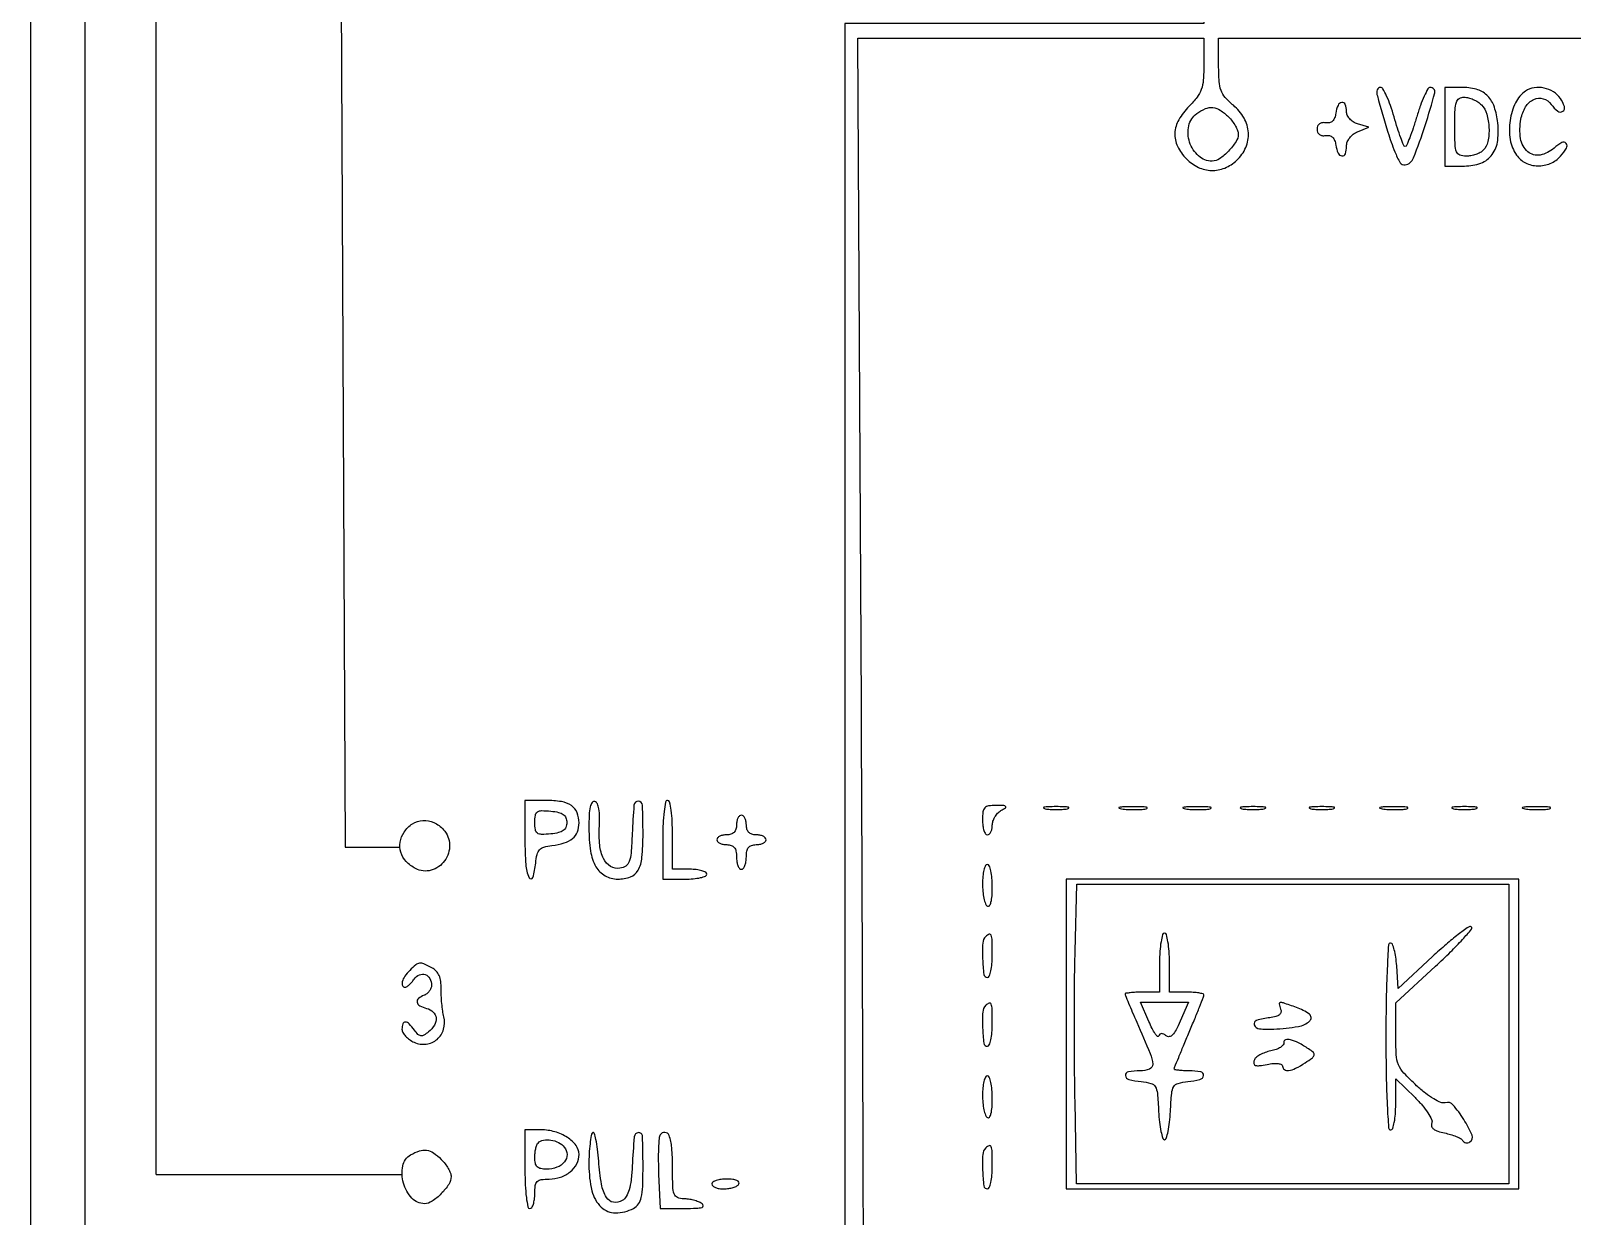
# Model space of a CAD drawing. Header units: millimetres. Extents: x 42961 to 43381, y 28224 to 28521.
# Drawn here: x 43018.26 to 43046.4, y 28351.13 to 28372.78 of the extents above; entities that cross this region are included whole.
import ezdxf

# ---------------------------------------------------------------- set-up
doc = ezdxf.new("R2010")
doc.units = ezdxf.units.MM

msp = doc.modelspace()

# ---------------------------------------------------------------- linework, layer by layer
at = {"color": 30}
for p, q in [((43018.259, 28341.025), (43018.259, 28389.854)), ((43019.254, 28346.795), (43019.254, 28387.748)), ((43020.548, 28351.895), (43020.548, 28385.97)), ((43023.879, 28382.049), (43023.999, 28357.873))]:
    msp.add_line(p, q, dxfattribs=at)
for p, q in [((43023.999, 28357.873), (43024.996, 28357.873)), ((43020.548, 28351.895), (43025.037, 28351.895))]:
    msp.add_line(p, q)
for points in [[(43039.611, 28375.1), (43039.404, 28374.925, 0.084536), (43039.201, 28374.686, 0.134286), (43039.131, 28374.428, 0.129644), (43039.2, 28374.164, 0.07608), (43039.404, 28373.906, -0.033131), (43039.539, 28373.762, -0.069335), (43039.619, 28373.631, -0.069397), (43039.66, 28373.483, -0.033242), (43039.673, 28373.286), (43039.673, 28372.918), (43036.395, 28372.918), (43033.117, 28372.918), (43033.117, 28347.157), (43033.118, 28321.396), (43049.972, 28321.336, 0.000121), (43056.895, 28321.314, 0.000124), (43063.76, 28321.294, 0.00012), (43069.717, 28321.28, 0.000523)], [(43033.467, 28347.953, 0.000212), (43033.445, 28354.834, 0.000386), (43033.421, 28360.457), (43033.359, 28372.649), (43036.516, 28372.649), (43039.673, 28372.649), (43039.673, 28372.162, -0.01903), (43039.663, 28371.886, -0.066609), (43039.626, 28371.713, -0.078121), (43039.548, 28371.57, -0.03286), (43039.404, 28371.405, 0.066673), (43039.215, 28371.158, 0.117579), (43039.143, 28370.913, 0.126256), (43039.192, 28370.674, 0.083687), (43039.355, 28370.444, 0.084831), (43039.573, 28370.29, 0.105261), (43039.814, 28370.232, 0.106723), (43040.055, 28370.277, 0.089309), (43040.274, 28370.419, 0.10196), (43040.439, 28370.653, 0.118413), (43040.486, 28370.921, 0.113931), (43040.406, 28371.189, 0.089296), (43040.212, 28371.423, -0.036438), (43040.064, 28371.567, -0.092878), (43039.987, 28371.695, -0.072606), (43039.952, 28371.86, -0.01631), (43039.943, 28372.149), (43039.943, 28372.649), (43053.679, 28372.649)]]:
    msp.add_lwpolyline(points, format="xyb")
for points in [[(43042.84, 28371.593, 0.004337), (43043.033, 28370.932, 0.022624), (43043.159, 28370.574, 0.039482), (43043.258, 28370.374, 0.315165), (43043.347, 28370.334, 0.256783), (43043.501, 28370.462, 0.015024), (43043.714, 28371.056, 0.015046), (43043.887, 28371.648, 0.490748), (43043.807, 28371.751, 0.272856), (43043.764, 28371.725, 0.018211), (43043.697, 28371.592, 0.022204), (43043.626, 28371.418, 0.014464), (43043.559, 28371.212, -0.008416), (43043.494, 28371.005, -0.013414), (43043.431, 28370.831, -0.007231), (43043.374, 28370.69, -0.30015), (43043.348, 28370.673, -0.305026), (43043.322, 28370.69, -0.007364), (43043.267, 28370.831, -0.013575), (43043.207, 28371.005, -0.008497), (43043.145, 28371.212, 0.016127), (43043.081, 28371.418, 0.024577), (43043.01, 28371.592, 0.021646), (43042.942, 28371.724, 0.26877), (43042.896, 28371.751, 0.177663), (43042.861, 28371.738, 0.132668), (43042.838, 28371.704, 0.095674), (43042.83, 28371.654, 0.058385)], [(43044.074, 28371.032), (43044.074, 28370.314), (43044.431, 28370.314, 0.089563), (43044.732, 28370.368, 0.147205), (43044.937, 28370.523, 0.129408), (43045.038, 28370.783, 0.061938), (43045.035, 28371.143, 0.056844), (43044.964, 28371.424, 0.117761), (43044.838, 28371.61, 0.122195), (43044.645, 28371.716, 0.063856), (43044.371, 28371.751), (43044.074, 28371.751)], [(43045.547, 28371.682, 0.133139), (43045.361, 28371.469, 0.07814), (43045.262, 28371.145, 0.076195), (43045.266, 28370.796, 0.11235), (43045.381, 28370.513, 0.125725), (43045.546, 28370.372, 0.109266), (43045.767, 28370.317, 0.105564), (43045.997, 28370.361, 0.110119), (43046.185, 28370.494, 0.05132), (43046.292, 28370.64, 0.31123), (43046.286, 28370.728, 0.366865), (43046.207, 28370.744, 0.055917), (43046.066, 28370.642, -0.135726), (43045.812, 28370.515, -0.23268), (43045.588, 28370.575, -0.176317), (43045.455, 28370.815, -0.085119), (43045.461, 28371.171, -0.090165), (43045.547, 28371.395, -0.145252), (43045.697, 28371.531, -0.190194), (43045.867, 28371.544, -0.160435), (43046.015, 28371.438, 0.071439), (43046.133, 28371.317, 0.321417), (43046.226, 28371.314, 0.337005), (43046.256, 28371.4, 0.073081), (43046.181, 28371.549, 0.100152), (43046.054, 28371.67, 0.088711), (43045.884, 28371.738, 0.090315), (43045.704, 28371.743, 0.109191)], [(43040.122, 28371.212, -0.033666), (43040.191, 28371.133, -0.032922), (43040.249, 28371.045, -0.034745), (43040.29, 28370.962, -0.095343), (43040.302, 28370.897, -0.146868), (43040.26, 28370.759, -0.046137), (43040.124, 28370.588, -0.045999), (43039.959, 28370.446, -0.156051), (43039.825, 28370.403, -0.18424), (43039.577, 28370.498, -0.133154), (43039.413, 28370.749, -0.132774), (43039.399, 28371.049, -0.182983), (43039.544, 28371.272, -0.057513), (43039.703, 28371.362, -0.127089), (43039.839, 28371.382, -0.121178), (43039.972, 28371.334, -0.049782)], [(43042.082, 28371.279, -0.05463), (43042.06, 28371.192, -0.114034), (43042.021, 28371.134, -0.136537), (43041.966, 28371.105, -0.095489), (43041.896, 28371.103, 0.07752), (43041.832, 28371.104, 0.124013), (43041.782, 28371.084, 0.134741), (43041.75, 28371.043, 0.099935), (43041.739, 28370.987, 0.099935), (43041.75, 28370.931, 0.134741), (43041.782, 28370.891, 0.124013), (43041.832, 28370.87, 0.07752), (43041.896, 28370.871, -0.095489), (43041.966, 28370.869, -0.136537), (43042.021, 28370.84, -0.114034), (43042.06, 28370.782, -0.05463), (43042.082, 28370.695, 0.065928), (43042.123, 28370.55, 0.273219), (43042.193, 28370.498, 0.353012), (43042.256, 28370.539, 0.07839), (43042.278, 28370.676, -0.093249), (43042.292, 28370.754, -0.070074), (43042.335, 28370.83, -0.066325), (43042.4, 28370.895, -0.066907), (43042.48, 28370.941), (43042.682, 28371.023), (43042.48, 28371.083, -0.067128), (43042.4, 28371.119, -0.072989), (43042.335, 28371.174, -0.078959), (43042.292, 28371.241, -0.102252), (43042.278, 28371.312, 0.086744), (43042.255, 28371.44, 0.362558), (43042.193, 28371.477, 0.253566), (43042.122, 28371.421, 0.067553)], [(43044.741, 28371.43, -0.129336), (43044.838, 28371.263, -0.057735), (43044.878, 28371.011, -0.05807), (43044.859, 28370.76, -0.1495), (43044.775, 28370.601, -0.075503), (43044.718, 28370.56, -0.038434), (43044.638, 28370.525, -0.037078), (43044.547, 28370.501, -0.045545), (43044.46, 28370.493, -0.090335), (43044.345, 28370.514, -0.214287), (43044.285, 28370.574, -0.084003), (43044.259, 28370.704, -0.007708), (43044.254, 28371.032, -0.00868), (43044.259, 28371.339, -0.06918), (43044.283, 28371.479, -0.180483), (43044.336, 28371.546, -0.137241), (43044.427, 28371.571, -0.066533), (43044.503, 28371.561, -0.039086), (43044.591, 28371.53, -0.038394), (43044.674, 28371.484, -0.052522)], [(43027.279, 28358.009, 0.017302), (43027.295, 28357.556, 0.090804), (43027.356, 28357.315, 0.689804), (43027.424, 28357.32, 0.049702), (43027.476, 28357.583, -0.032453), (43027.501, 28357.742, -0.130653), (43027.547, 28357.828, -0.139876), (43027.627, 28357.877, -0.039268), (43027.773, 28357.905, 0.04508), (43027.997, 28357.951, 0.100904), (43028.149, 28358.033, 0.125996), (43028.236, 28358.154, 0.093937), (43028.267, 28358.317, 0.096852), (43028.231, 28358.504, 0.147357), (43028.127, 28358.632, 0.10995), (43027.944, 28358.705, 0.040355), (43027.665, 28358.728), (43027.279, 28358.728)], [(43028.447, 28358.217, 0.036747), (43028.477, 28357.802, 0.092728), (43028.575, 28357.517, 0.135945), (43028.742, 28357.352, 0.129098), (43028.973, 28357.291, 0.088412), (43029.205, 28357.332, 0.178948), (43029.345, 28357.452, 0.106407), (43029.416, 28357.684, 0.021437), (43029.435, 28358.117, 0.010056), (43029.424, 28358.639, 0.395908), (43029.349, 28358.713, 0.396363), (43029.27, 28358.642, 0.010058), (43029.237, 28358.122, -0.007923), (43029.216, 28357.767, -0.06561), (43029.183, 28357.61, -0.159645), (43029.121, 28357.529, -0.115159), (43029.014, 28357.488, -0.175227), (43028.842, 28357.523, -0.142013), (43028.715, 28357.664, -0.089822), (43028.645, 28357.912, -0.039311), (43028.639, 28358.256, 0.019263), (43028.643, 28358.435, 0.041886), (43028.63, 28358.572, 0.058039), (43028.601, 28358.666, 0.211596), (43028.556, 28358.707, 0.335815), (43028.507, 28358.69, 0.094786), (43028.472, 28358.611, 0.043309), (43028.452, 28358.46, 0.011369)], [(43029.794, 28358.009), (43029.794, 28357.291), (43030.198, 28357.291, 0.020945), (43030.353, 28357.297, 0.033738), (43030.484, 28357.317, 0.036969), (43030.578, 28357.346, 0.31052), (43030.602, 28357.381, 0.277684), (43030.581, 28357.415, 0.052312), (43030.51, 28357.444, 0.042582), (43030.408, 28357.464, 0.027026), (43030.288, 28357.471), (43029.974, 28357.471), (43029.974, 28358.099, 0.01259), (43029.967, 28358.347, 0.022889), (43029.948, 28358.548, 0.020168), (43029.92, 28358.699, 0.350432), (43029.884, 28358.728, 0.358912), (43029.847, 28358.697, 0.01702), (43029.819, 28358.526, 0.020476), (43029.8, 28358.297, 0.010616)], [(43028.043, 28358.324, -0.091927), (43028.026, 28358.236, -0.147433), (43027.98, 28358.177, -0.101271), (43027.894, 28358.139, -0.029703), (43027.751, 28358.116, -0.021526), (43027.582, 28358.107, -0.158465), (43027.506, 28358.131, -0.202403), (43027.469, 28358.192, -0.038362), (43027.459, 28358.324, -0.038362), (43027.469, 28358.456, -0.202403), (43027.506, 28358.517, -0.158465), (43027.582, 28358.541, -0.021526), (43027.751, 28358.532, -0.029703), (43027.894, 28358.509, -0.101271), (43027.98, 28358.471, -0.147433), (43028.026, 28358.411, -0.091927)], [(43031.141, 28358.279, -0.072254), (43031.13, 28358.201, -0.124864), (43031.096, 28358.144, -0.124864), (43031.04, 28358.111, -0.072254), (43030.962, 28358.099, 0.048028), (43030.893, 28358.093, 0.068025), (43030.835, 28358.073, 0.088204), (43030.796, 28358.044, 0.191087), (43030.782, 28358.009, 0.191087), (43030.796, 28357.975, 0.088204), (43030.835, 28357.946, 0.068025), (43030.893, 28357.926, 0.048028), (43030.962, 28357.92, -0.07578), (43031.046, 28357.907, -0.149477), (43031.101, 28357.869, -0.124434), (43031.132, 28357.801, -0.044917), (43031.141, 28357.695, 0.038131), (43031.148, 28357.609, 0.057076), (43031.168, 28357.537, 0.074992), (43031.197, 28357.487, 0.226478), (43031.231, 28357.471, 0.226478), (43031.265, 28357.487, 0.074992), (43031.294, 28357.537, 0.057076), (43031.314, 28357.609, 0.038131), (43031.321, 28357.695, -0.044917), (43031.33, 28357.801, -0.124434), (43031.361, 28357.869, -0.149477), (43031.416, 28357.907, -0.07578), (43031.5, 28357.92, 0.048028), (43031.569, 28357.926, 0.068025), (43031.627, 28357.946, 0.088204), (43031.666, 28357.975, 0.191087), (43031.68, 28358.009, 0.191087), (43031.666, 28358.044, 0.088204), (43031.627, 28358.073, 0.068025), (43031.569, 28358.093, 0.048028), (43031.5, 28358.099, -0.072254), (43031.422, 28358.111, -0.124864), (43031.366, 28358.144, -0.124864), (43031.332, 28358.201, -0.072254), (43031.321, 28358.279, 0.048028), (43031.314, 28358.348, 0.068025), (43031.294, 28358.406, 0.088204), (43031.265, 28358.445, 0.191087), (43031.231, 28358.459, 0.191087), (43031.197, 28358.445, 0.088204), (43031.168, 28358.406, 0.068025), (43031.148, 28358.348, 0.048028)], [(43035.632, 28358.369, 0.031626), (43035.638, 28358.266, 0.048861), (43035.658, 28358.178, 0.06271), (43035.687, 28358.118, 0.254951), (43035.722, 28358.099, 0.187159), (43035.756, 28358.113, 0.089471), (43035.785, 28358.151, 0.069297), (43035.805, 28358.207, 0.049301), (43035.811, 28358.274, -0.07832), (43035.823, 28358.348, -0.055025), (43035.858, 28358.425, -0.054601), (43035.908, 28358.493, -0.0733), (43035.969, 28358.541, 0.018559), (43036.051, 28358.593, 0.461747), (43036.053, 28358.617, 0.19488), (43036.02, 28358.632, 0.007178), (43035.879, 28358.635, 0.037388), (43035.743, 28358.627, 0.173034), (43035.675, 28358.591, 0.158172), (43035.641, 28358.518, 0.029893)], [(43036.777, 28358.575, 0.029693), (43036.869, 28358.563, 0.017887), (43036.979, 28358.559, 0.017887), (43037.089, 28358.563, 0.029693), (43037.181, 28358.575, 0.142433), (43037.209, 28358.589, 0.611425), (43037.205, 28358.602, 0.039503), (43037.124, 28358.611, 0.008087), (43036.979, 28358.614, 0.008087), (43036.834, 28358.611, 0.039503), (43036.753, 28358.602, 0.611425), (43036.749, 28358.589, 0.142433)], [(43038.17, 28358.574, 0.022548), (43038.28, 28358.562, 0.015659), (43038.404, 28358.559, 0.015827), (43038.525, 28358.563, 0.031163), (43038.619, 28358.575, 0.248898), (43038.636, 28358.589, 0.49082), (43038.629, 28358.602, 0.030832), (43038.532, 28358.611, 0.00738), (43038.371, 28358.612, 0.006817), (43038.21, 28358.61, 0.040183), (43038.127, 28358.601, 0.720633), (43038.125, 28358.588, 0.075924)], [(43039.338, 28358.574, 0.022548), (43039.447, 28358.562, 0.015659), (43039.572, 28358.559, 0.015827), (43039.692, 28358.563, 0.031163), (43039.787, 28358.575, 0.248898), (43039.804, 28358.589, 0.49082), (43039.797, 28358.602, 0.030832), (43039.7, 28358.611, 0.00738), (43039.539, 28358.612, 0.006817), (43039.378, 28358.61, 0.040183), (43039.294, 28358.601, 0.720633), (43039.293, 28358.588, 0.075924)], [(43040.369, 28358.575, 0.029693), (43040.461, 28358.563, 0.017887), (43040.571, 28358.559, 0.017887), (43040.681, 28358.563, 0.029693), (43040.773, 28358.575, 0.142433), (43040.801, 28358.589, 0.611425), (43040.797, 28358.602, 0.039503), (43040.716, 28358.611, 0.008087), (43040.571, 28358.614, 0.008087), (43040.427, 28358.611, 0.039503), (43040.345, 28358.602, 0.611425), (43040.341, 28358.589, 0.142433)], [(43041.627, 28358.575, 0.029693), (43041.719, 28358.563, 0.017887), (43041.829, 28358.559, 0.017887), (43041.939, 28358.563, 0.029693), (43042.031, 28358.575, 0.142433), (43042.059, 28358.589, 0.611425), (43042.055, 28358.602, 0.039503), (43041.973, 28358.611, 0.008087), (43041.829, 28358.614, 0.008087), (43041.684, 28358.611, 0.039503), (43041.603, 28358.602, 0.611425), (43041.599, 28358.589, 0.142433)], [(43042.93, 28358.574, 0.022548), (43043.04, 28358.562, 0.015659), (43043.164, 28358.559, 0.015827), (43043.285, 28358.563, 0.031163), (43043.379, 28358.575, 0.248898), (43043.396, 28358.589, 0.49082), (43043.389, 28358.602, 0.030832), (43043.292, 28358.611, 0.00738), (43043.131, 28358.612, 0.006817), (43042.97, 28358.61, 0.040183), (43042.887, 28358.601, 0.720633), (43042.885, 28358.588, 0.075924)], [(43044.231, 28358.575, 0.029693), (43044.323, 28358.563, 0.017887), (43044.433, 28358.559, 0.017887), (43044.543, 28358.563, 0.029693), (43044.635, 28358.575, 0.142433), (43044.663, 28358.589, 0.611425), (43044.659, 28358.602, 0.039503), (43044.578, 28358.611, 0.008087), (43044.433, 28358.614, 0.008087), (43044.289, 28358.611, 0.039503), (43044.207, 28358.602, 0.611425), (43044.203, 28358.589, 0.142433)], [(43045.535, 28358.574, 0.022548), (43045.644, 28358.562, 0.015659), (43045.769, 28358.559, 0.015827), (43045.889, 28358.563, 0.031163), (43045.984, 28358.575, 0.248898), (43046.001, 28358.589, 0.49082), (43045.994, 28358.602, 0.030832), (43045.897, 28358.611, 0.00738), (43045.736, 28358.612, 0.006817), (43045.575, 28358.61, 0.040183), (43045.491, 28358.601, 0.720633), (43045.49, 28358.588, 0.075924)], [(43025.794, 28358.193, -0.179856), (43025.904, 28357.918, -0.163442), (43025.813, 28357.625, -0.169819), (43025.568, 28357.453, -0.191336), (43025.283, 28357.483, -0.08305), (43025.111, 28357.614, -0.113959), (43025.013, 28357.781, -0.12072), (43025.001, 28357.966, -0.100943), (43025.075, 28358.15, -0.106286), (43025.227, 28358.3, -0.127738), (43025.417, 28358.362, -0.125072), (43025.617, 28358.324, -0.099458)], [(43035.632, 28357.206, 0.023552), (43035.638, 28357.067, 0.030444), (43035.658, 28356.94, 0.031293), (43035.687, 28356.84, 0.17067), (43035.722, 28356.797, 0.397171), (43035.758, 28356.805, 0.091154), (43035.787, 28356.868, 0.045191), (43035.806, 28356.985, 0.016966), (43035.811, 28357.151, 0.020671), (43035.805, 28357.308, 0.033326), (43035.785, 28357.44, 0.036254), (43035.756, 28357.536, 0.312055), (43035.722, 28357.56, 0.293924), (43035.687, 28357.538, 0.044731), (43035.658, 28357.456, 0.038191), (43035.638, 28357.342, 0.023957)], [(43045.242, 28354.462), (43045.242, 28351.723), (43041.296, 28351.723), (43037.35, 28351.723), (43037.322, 28353.229, -0.002862), (43037.313, 28353.896, -0.001941), (43037.31, 28354.655, -0.001955), (43037.313, 28355.389, -0.003913), (43037.323, 28355.968), (43037.352, 28357.201), (43041.297, 28357.201), (43045.242, 28357.201)], [(43035.692, 28356.243, 0.183501), (43035.636, 28356.12, 0.024868), (43035.634, 28355.833, 0.021944), (43035.657, 28355.551, 0.377276), (43035.722, 28355.495, 0.31052), (43035.756, 28355.519, 0.036969), (43035.785, 28355.613, 0.033738), (43035.805, 28355.744, 0.020945), (43035.811, 28355.899, 0.005487), (43035.808, 28356.17, 0.078357), (43035.791, 28356.265, 0.418163), (43035.754, 28356.283, 0.109736)], [(43038.865, 28355.764), (43038.865, 28355.225), (43038.551, 28355.225, 0.010069), (43038.43, 28355.223, 0.016657), (43038.329, 28355.215, 0.010619), (43038.248, 28355.205, 0.371111), (43038.236, 28355.192, 0.096511), (43038.241, 28355.167, 0.001324), (43038.299, 28355.026, 0.003678), (43038.367, 28354.863, 0.002405), (43038.449, 28354.675, -0.004622), (43038.693, 28354.106, -0.081412), (43038.739, 28353.912, -0.325817), (43038.682, 28353.821, -0.095784), (43038.512, 28353.788, 0.041043), (43038.295, 28353.771, 0.390753), (43038.243, 28353.704, 0.320616), (43038.305, 28353.631, 0.037595), (43038.528, 28353.592, -0.039346), (43038.707, 28353.56, -0.199512), (43038.786, 28353.501, -0.111137), (43038.824, 28353.382, -0.008706), (43038.847, 28353.047, 0.014666), (43038.863, 28352.849, 0.023752), (43038.89, 28352.683, 0.020326), (43038.922, 28352.556, 0.332429), (43038.955, 28352.531, 0.332429), (43038.988, 28352.556, 0.020326), (43039.02, 28352.683, 0.023752), (43039.046, 28352.849, 0.014666), (43039.063, 28353.047, -0.008706), (43039.086, 28353.382, -0.111137), (43039.124, 28353.501, -0.199512), (43039.203, 28353.56, -0.039346), (43039.381, 28353.592, 0.038009), (43039.602, 28353.63, 0.31177), (43039.666, 28353.703, 0.397992), (43039.616, 28353.77, 0.04241), (43039.404, 28353.788, -0.012373), (43039.301, 28353.791, -0.020383), (43039.214, 28353.799, -0.015477), (43039.146, 28353.81, -0.358776), (43039.134, 28353.824, -0.095173), (43039.139, 28353.85, -0.000874), (43039.214, 28354.035, -0.002934), (43039.301, 28354.247, -0.001887), (43039.404, 28354.493, 0.002645), (43039.507, 28354.739, 0.003999), (43039.594, 28354.954, 0.001598), (43039.667, 28355.14, 0.092602), (43039.673, 28355.176, 0.344726), (43039.658, 28355.195, 0.021431), (43039.581, 28355.211, 0.02441), (43039.479, 28355.222, 0.014899), (43039.359, 28355.225), (43039.045, 28355.225), (43039.045, 28355.764, 0.015416), (43039.038, 28355.972, 0.025878), (43039.018, 28356.146, 0.024068), (43038.99, 28356.276, 0.339565), (43038.955, 28356.303, 0.339565), (43038.919, 28356.276, 0.024068), (43038.891, 28356.146, 0.025878), (43038.871, 28355.972, 0.015416)], [(43043.849, 28355.877), (43043.221, 28355.291), (43043.193, 28355.707, 0.019102), (43043.177, 28355.867, 0.030348), (43043.149, 28356.001, 0.030845), (43043.116, 28356.1, 0.30497), (43043.081, 28356.123, 0.396114), (43043.044, 28356.089, 0.00312), (43043.02, 28355.65, 0.008334), (43043.002, 28355.108, 0.004093), (43042.996, 28354.417, 0.003821), (43043.002, 28353.693, 0.009325), (43043.02, 28353.16, 0.004385), (43043.045, 28352.749, 0.393821), (43043.086, 28352.711, 0.32664), (43043.121, 28352.736, 0.029522), (43043.15, 28352.848, 0.029392), (43043.169, 28352.999, 0.01809), (43043.176, 28353.178), (43043.176, 28353.645), (43043.528, 28353.301, -0.02238), (43043.661, 28353.159, -0.032609), (43043.764, 28353.021, -0.034842), (43043.83, 28352.903, -0.203882), (43043.833, 28352.834, 0.173831), (43043.831, 28352.776, 0.14914), (43043.867, 28352.727, 0.08535), (43043.944, 28352.686, 0.029657), (43044.066, 28352.654, -0.021957), (43044.177, 28352.626, -0.026283), (43044.279, 28352.591, -0.026489), (43044.36, 28352.552, -0.130985), (43044.396, 28352.518, 0.106686), (43044.422, 28352.492, 0.099435), (43044.456, 28352.477, 0.095973), (43044.495, 28352.477, 0.091883), (43044.531, 28352.491, 0.371449), (43044.57, 28352.614, 0.039406), (43044.419, 28352.901, 0.038231), (43044.221, 28353.167, 0.297656), (43044.08, 28353.207, -0.17592), (43044, 28353.211, -0.035434), (43043.871, 28353.275, -0.032016), (43043.719, 28353.379, -0.020856), (43043.558, 28353.517, -0.017586), (43043.324, 28353.749, -0.091507), (43043.227, 28353.901, -0.083761), (43043.186, 28354.084, -0.013433), (43043.176, 28354.451), (43043.176, 28355.031), (43043.904, 28355.701, 0.008168), (43044.177, 28355.961, 0.014088), (43044.395, 28356.188, 0.008103), (43044.561, 28356.376, 0.462554), (43044.555, 28356.417, 0.298791), (43044.502, 28356.415, 0.00881), (43044.316, 28356.278, 0.01491), (43044.096, 28356.099, 0.009393)], [(43025.175, 28355.623, 0.046512), (43025.087, 28355.517, 0.083733), (43025.04, 28355.415, 0.16921), (43025.045, 28355.346, 0.299948), (43025.091, 28355.315, 0.153825), (43025.12, 28355.324, 0.029782), (43025.164, 28355.359, 0.029146), (43025.212, 28355.407, 0.02332), (43025.257, 28355.464, -0.128219), (43025.354, 28355.542, -0.194797), (43025.46, 28355.547, -0.188903), (43025.542, 28355.476, -0.121534), (43025.573, 28355.352, -0.091671), (43025.563, 28355.298, -0.066724), (43025.533, 28355.243, -0.065174), (43025.49, 28355.198, -0.078133), (43025.438, 28355.168, 0.075202), (43025.335, 28355.11, 0.279596), (43025.31, 28355.043, 0.229167), (43025.358, 28354.978, 0.056941), (43025.483, 28354.93, -0.125373), (43025.604, 28354.863, -0.185766), (43025.656, 28354.755, -0.156066), (43025.626, 28354.625, -0.085267), (43025.518, 28354.499, -0.037994), (43025.436, 28354.441, -0.169615), (43025.38, 28354.429, -0.167015), (43025.327, 28354.455, -0.036575), (43025.261, 28354.533, 0.032768), (43025.166, 28354.647, 0.185372), (43025.096, 28354.68, 0.34643), (43025.05, 28354.649, 0.078175), (43025.034, 28354.55, 0.132443), (43025.05, 28354.49, 0.056845), (43025.1, 28354.423, 0.050737), (43025.172, 28354.36, 0.046698), (43025.258, 28354.311, 0.13766), (43025.478, 28354.277, 0.147959), (43025.676, 28354.364, 0.145713), (43025.795, 28354.548, 0.132521), (43025.8, 28354.774, -0.024481), (43025.778, 28354.881, -0.012319), (43025.762, 28355.019, -0.012202), (43025.752, 28355.162, -0.017696), (43025.75, 28355.288, 0.039196), (43025.743, 28355.423, 0.071377), (43025.713, 28355.529, 0.084769), (43025.66, 28355.61, 0.081157), (43025.581, 28355.67, 0.017688), (43025.432, 28355.743, 0.134659), (43025.356, 28355.755, 0.146509), (43025.287, 28355.725, 0.022188)], [(43035.692, 28354.986, 0.183501), (43035.636, 28354.863, 0.024868), (43035.634, 28354.576, 0.021944), (43035.657, 28354.294, 0.377276), (43035.722, 28354.237, 0.31052), (43035.756, 28354.261, 0.036969), (43035.785, 28354.356, 0.033738), (43035.805, 28354.487, 0.020945), (43035.811, 28354.642, 0.005487), (43035.808, 28354.913, 0.078357), (43035.791, 28355.008, 0.418163), (43035.754, 28355.025, 0.109736)], [(43039.24, 28354.694, -0.019027), (43039.165, 28354.535, -0.070934), (43039.101, 28354.445, -0.156464), (43039.042, 28354.414, -0.223546), (43038.986, 28354.428, 0.049307), (43038.94, 28354.46, 0.130726), (43038.901, 28354.469, 0.186056), (43038.872, 28354.457, 0.119333), (43038.851, 28354.425, -0.528228), (43038.828, 28354.419, -0.065669), (43038.785, 28354.466, -0.034232), (43038.73, 28354.56, -0.015514), (43038.67, 28354.691), (43038.519, 28355.046), (43038.955, 28355.046), (43039.39, 28355.046)], [(43041.075, 28354.918, -0.138892), (43041.081, 28354.859, -0.180458), (43041.053, 28354.813, -0.106063), (43040.987, 28354.781, -0.032795), (43040.877, 28354.76, 0.043188), (43040.636, 28354.711, 0.426456), (43040.594, 28354.628, 0.294597), (43040.686, 28354.556, 0.037386), (43040.949, 28354.551, 0.024765), (43041.399, 28354.599, 0.152318), (43041.605, 28354.7, 0.461658), (43041.599, 28354.822, 0.079252), (43041.366, 28354.947, 0.003008), (43041.124, 28355.03, 0.106478), (43041.066, 28355.036, 0.451463), (43041.047, 28355.01, 0.035016)], [(43041.134, 28354.307, -0.22929), (43041.123, 28354.263, -0.075838), (43041.072, 28354.218, -0.057332), (43040.992, 28354.179, -0.037974), (43040.893, 28354.153, 0.039997), (43040.79, 28354.124, 0.04411), (43040.696, 28354.08, 0.04886), (43040.624, 28354.029, 0.133252), (43040.589, 28353.977, 0.133951), (43040.586, 28353.92, 0.27585), (43040.615, 28353.889, 0.104066), (43040.687, 28353.884, 0.016345), (43040.829, 28353.907, -0.026474), (43040.94, 28353.923, -0.050588), (43041.03, 28353.922, -0.075264), (43041.09, 28353.906, -0.298317), (43041.11, 28353.876, 0.246389), (43041.143, 28353.813, 0.189213), (43041.22, 28353.795, 0.082191), (43041.349, 28353.836, 0.02713), (43041.52, 28353.935, 0.012796), (43041.654, 28354.028, 0.174872), (43041.687, 28354.076, 0.280706), (43041.673, 28354.122, 0.032623), (43041.584, 28354.19, 0.026424), (43041.403, 28354.299, 0.058426), (43041.252, 28354.357, 0.136682), (43041.163, 28354.355, 0.388943)], [(43035.632, 28353.345, 0.023552), (43035.638, 28353.205, 0.030444), (43035.658, 28353.078, 0.031293), (43035.687, 28352.978, 0.17067), (43035.722, 28352.935, 0.397171), (43035.758, 28352.943, 0.091154), (43035.787, 28353.006, 0.045191), (43035.806, 28353.123, 0.016966), (43035.811, 28353.289, 0.020671), (43035.805, 28353.446, 0.033326), (43035.785, 28353.578, 0.036254), (43035.756, 28353.674, 0.312055), (43035.722, 28353.699, 0.293924), (43035.687, 28353.676, 0.044731), (43035.658, 28353.595, 0.038191), (43035.638, 28353.48, 0.023957)], [(43027.279, 28351.992, 0.010616), (43027.285, 28351.705, 0.020476), (43027.305, 28351.476, 0.01702), (43027.332, 28351.304, 0.358912), (43027.369, 28351.274, 0.254951), (43027.404, 28351.292, 0.06271), (43027.433, 28351.353, 0.048861), (43027.452, 28351.44, 0.031626), (43027.459, 28351.543, -0.030581), (43027.468, 28351.694, -0.164219), (43027.503, 28351.767, -0.16839), (43027.575, 28351.803, -0.032548), (43027.722, 28351.813, 0.081271), (43027.93, 28351.847, 0.091756), (43028.107, 28351.945, 0.100583), (43028.225, 28352.091, 0.120438), (43028.267, 28352.263, 0.163825), (43028.212, 28352.426, 0.087227), (43028.054, 28352.573, 0.074559), (43027.827, 28352.675, 0.068999), (43027.574, 28352.711), (43027.279, 28352.711)], [(43027.998, 28352.396, -0.170096), (43028.048, 28352.261, -0.175923), (43028.002, 28352.127, -0.13415), (43027.864, 28352.027, -0.090145), (43027.672, 28351.992, -0.050482), (43027.568, 28352.003, -0.144558), (43027.504, 28352.037, -0.146977), (43027.47, 28352.099, -0.052813), (43027.459, 28352.202, -0.026022), (43027.463, 28352.286, -0.028659), (43027.476, 28352.367, -0.029781), (43027.496, 28352.434, -0.11238), (43027.519, 28352.471, -0.151183), (43027.618, 28352.523, -0.085257), (43027.754, 28352.525, -0.079669), (43027.893, 28352.48, -0.101615)], [(43028.514, 28352.659, 0.154615), (43028.488, 28352.607, 0.013088), (43028.467, 28352.457, 0.016386), (43028.452, 28352.273, 0.011935), (43028.447, 28352.067, 0.058207), (43028.502, 28351.598, 0.142914), (43028.671, 28351.299, 0.196711), (43028.934, 28351.194, 0.12182), (43029.261, 28351.277, 0.118893), (43029.352, 28351.357, 0.097124), (43029.404, 28351.477, 0.046773), (43029.429, 28351.676, 0.007954), (43029.435, 28352.058, 0.009022), (43029.425, 28352.594, 0.42121), (43029.352, 28352.66, 0.371818), (43029.275, 28352.585, 0.008827), (43029.238, 28352.046, -0.015538), (43029.217, 28351.793, -0.042266), (43029.181, 28351.616, -0.06269), (43029.129, 28351.495, -0.11985), (43029.056, 28351.42, -0.186), (43028.894, 28351.388, -0.217882), (43028.767, 28351.476, -0.092799), (43028.678, 28351.718, -0.022797), (43028.626, 28352.139, 0.011551), (43028.604, 28352.36, 0.022588), (43028.575, 28352.535, 0.026205), (43028.543, 28352.652, 0.56093)], [(43029.749, 28352.621, 0.119691), (43029.728, 28352.555, 0.009322), (43029.717, 28352.371, 0.012301), (43029.714, 28352.148, 0.009083), (43029.72, 28351.901), (43029.749, 28351.274), (43030.198, 28351.275, 0.009183), (43030.408, 28351.28, 0.058658), (43030.513, 28351.296, 0.349765), (43030.534, 28351.326, 0.241574), (43030.512, 28351.363, 0.052333), (43030.446, 28351.397, 0.026958), (43030.358, 28351.425, 0.026469), (43030.263, 28351.445, 0.036048), (43030.176, 28351.452, -0.101229), (43030.064, 28351.476, -0.209255), (43030.004, 28351.54, -0.077029), (43029.979, 28351.678, -0.006957), (43029.974, 28352.032, 0.019887), (43029.959, 28352.387, 0.071299), (43029.91, 28352.609, 0.292378), (43029.834, 28352.664, 0.278366)], [(43025.752, 28352.172, -0.033666), (43025.821, 28352.093, -0.032922), (43025.879, 28352.005, -0.034745), (43025.92, 28351.922, -0.095343), (43025.932, 28351.857, -0.147232), (43025.89, 28351.716, -0.048572), (43025.752, 28351.546, -0.04854), (43025.584, 28351.406, -0.150605), (43025.445, 28351.363, -0.21174), (43025.215, 28351.465, -0.115272), (43025.062, 28351.74, -0.116485), (43025.048, 28352.052, -0.217494), (43025.191, 28352.254, -0.051482), (43025.352, 28352.327, -0.117486), (43025.484, 28352.339, -0.113777), (43025.61, 28352.29, -0.04656)], [(43035.692, 28352.381, 0.183501), (43035.636, 28352.259, 0.024868), (43035.634, 28351.971, 0.021944), (43035.657, 28351.689, 0.377276), (43035.722, 28351.633, 0.31052), (43035.756, 28351.657, 0.036969), (43035.785, 28351.752, 0.033738), (43035.805, 28351.882, 0.020945), (43035.811, 28352.037, 0.005487), (43035.808, 28352.308, 0.078357), (43035.791, 28352.403, 0.418163), (43035.754, 28352.421, 0.109736)], [(43030.692, 28351.723, 0.222681), (43030.708, 28351.688, 0.076538), (43030.757, 28351.659, 0.058208), (43030.827, 28351.639, 0.039081), (43030.911, 28351.633, 0.037634), (43030.999, 28351.64, 0.041396), (43031.082, 28351.659, 0.045439), (43031.15, 28351.688, 0.130646), (43031.186, 28351.723, 0.297719), (43031.185, 28351.758, 0.145541), (43031.149, 28351.787, 0.069343), (43031.073, 28351.807, 0.027979), (43030.967, 28351.813, 0.031003), (43030.862, 28351.806, 0.048032), (43030.773, 28351.786, 0.061379), (43030.711, 28351.757, 0.257909)]]:
    msp.add_lwpolyline(points, format="xyb", close=True)
msp.add_lwpolyline([(43037.159, 28354.462), (43037.159, 28351.633), (43041.29, 28351.633), (43045.421, 28351.633), (43045.421, 28354.462), (43045.421, 28357.291), (43041.29, 28357.291), (43037.159, 28357.291)], close=True)

doc.saveas('drawing.dxf')
